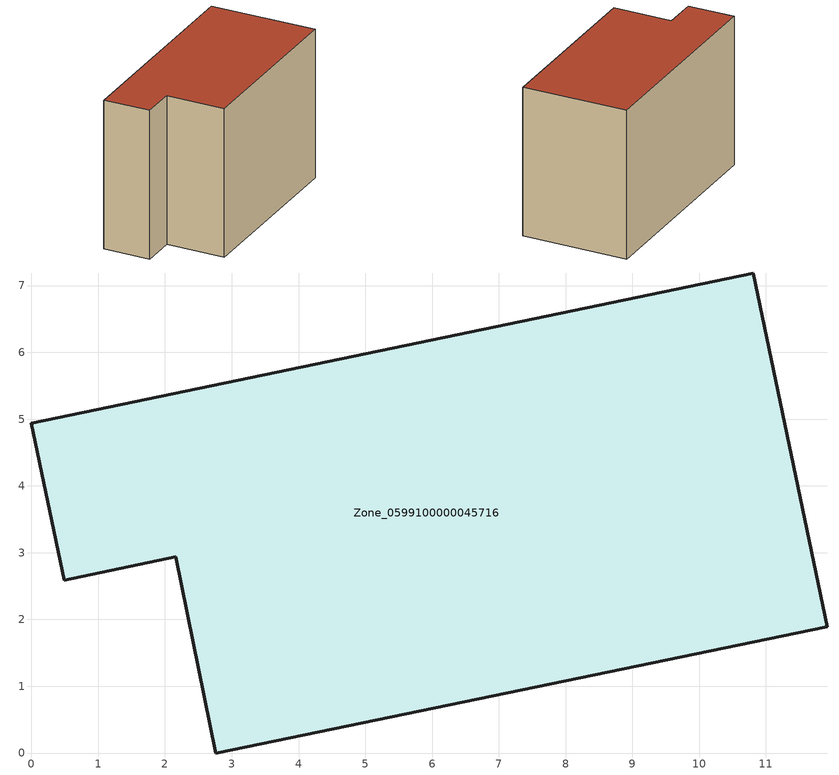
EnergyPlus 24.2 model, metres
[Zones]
Zone_0599100000045716
 floor ground (C_G): 2.16,2.94 0.49,2.59 0,4.94 10.81,7.19 11.91,1.89 2.76,0 z0
 wall outside (C_F): 10.81,7.19 0,4.94 0.49,2.59 2.16,2.94 2.76,0 11.91,1.89 10.81,7.19 z0:7.7
 roof outside (C_R): 2.76,0 11.91,1.89 10.81,7.19 0,4.94 0.49,2.59 2.16,2.94 z7.7
[BUILDING]
Pand.0599100000045716: North Axis=0; Terrain=City; Loads Convergence Tolerance Value=0.04; Temperature Convergence Tolerance Value=0.4; Solar Distribution=FullExterior; Maximum Number of Warmup Days=25; Minimum Number of Warmup Days=1
[Site:Location]
Rotterdam.The.Hague.AP_ZH_NLD Design_Conditions: Latitude=51.96; Longitude=4.45; Time Zone=1; Elevation=-4.5
[SITE:GROUNDTEMPERATURE:BUILDINGSURFACE]
18, 18, 18, 18, 18, 18, 18, 18, 18, 18, 18, 18
[MATERIAL] Thermal Absorptance=0.9; Solar Absorptance=0.7; Visible Absorptance=0.7
Name | Roughness | Thickness | Conductivity | Density | Specific Heat
G.TI.1975-1991 | MediumSmooth | 0.15 | 0.288461 | 540 | 1210
F.TI.1975-1991 | Rough | 0.3 | 0.230769 | 1920 | 840
R.TI.1975-1991 | MediumRough | 0.2 | 0.153846 | 1500 | 1000
[CONSTRUCTION]
C_G: G.TI.1975-1991
C_F: F.TI.1975-1991
C_R: R.TI.1975-1991
[ZONE]
Zone_0599100000045716: Type=1; Multiplier=1; Ceiling Height=Autocalculate; Volume=Autocalculate; Floor Area=autocalculate; Part of Total Floor Area=Yes
[ZONEINFILTRATION:DESIGNFLOWRATE]
Infil_Zone_0599100000045716: Zone or ZoneList or Space or SpaceList=Zone_0599100000045716; Schedule=AlwaysOn; Design Flow Rate Calculation Method=Flow/Area; Flow Rate per Floor Area=0.003; Constant Term Coefficient=1; Temperature Term Coefficient=0; Velocity Term Coefficient=0; Velocity Squared Term Coefficient=0
[HVACTEMPLATE:ZONE:IDEALLOADSAIRSYSTEM]
Zone_0599100000045716: Maximum Heating Supply Air Temperature=50; Minimum Cooling Supply Air Temperature=13; Maximum Heating Supply Air Humidity Ratio=0.0156; Minimum Cooling Supply Air Humidity Ratio=0.0077; Heating Limit=NoLimit; Cooling Limit=NoLimit; Dehumidification Control Type=ConstantSensibleHeatRatio; Cooling Sensible Heat Ratio=0.7; Dehumidification Setpoint=60; Humidification Control Type=None; Humidification Setpoint=30; Outdoor Air Method=None; Outdoor Air Flow Rate per Person=0.00944; Outdoor Air Flow Rate per Zone Floor Area=0; Outdoor Air Flow Rate per Zone=0; Demand Controlled Ventilation Type=None; Outdoor Air Economizer Type=NoEconomizer; Heat Recovery Type=None; Sensible Heat Recovery Effectiveness=0.7; Latent Heat Recovery Effectiveness=0.65
[ZONECONTROL:THERMOSTAT]
ThermostatControl_Zone_0599100000045716: Zone or ZoneList=Zone_0599100000045716; Control Type Schedule=DualSetpointControlType; Control 1=Thermostat_Zone_0599100000045716; Temperature Difference Between Cutout And Setpoint=0
[THERMOSTATSETPOINT:DUALSETPOINT]
Thermostat_Zone_0599100000045716: Heating Setpoint Temperature Schedule=HeatingSetpoint_Zone_0599100000045716; Cooling Setpoint Temperature Schedule=CoolingSetpoint_Zone_0599100000045716
[SCHEDULE:COMPACT]
HeatingSetpoint_Zone_0599100000045716: Through: 12/31, For: AllDays, Until: 24:00, 21
CoolingSetpoint_Zone_0599100000045716: Through: 12/31, For: AllDays, Until: 24:00, 24
DualSetpointControlType: Through: 12/31, For: AllDays, Until: 24:00, 4
AlwaysOn: Through: 12/31, For: AllDays, Until: 24:00, 1
